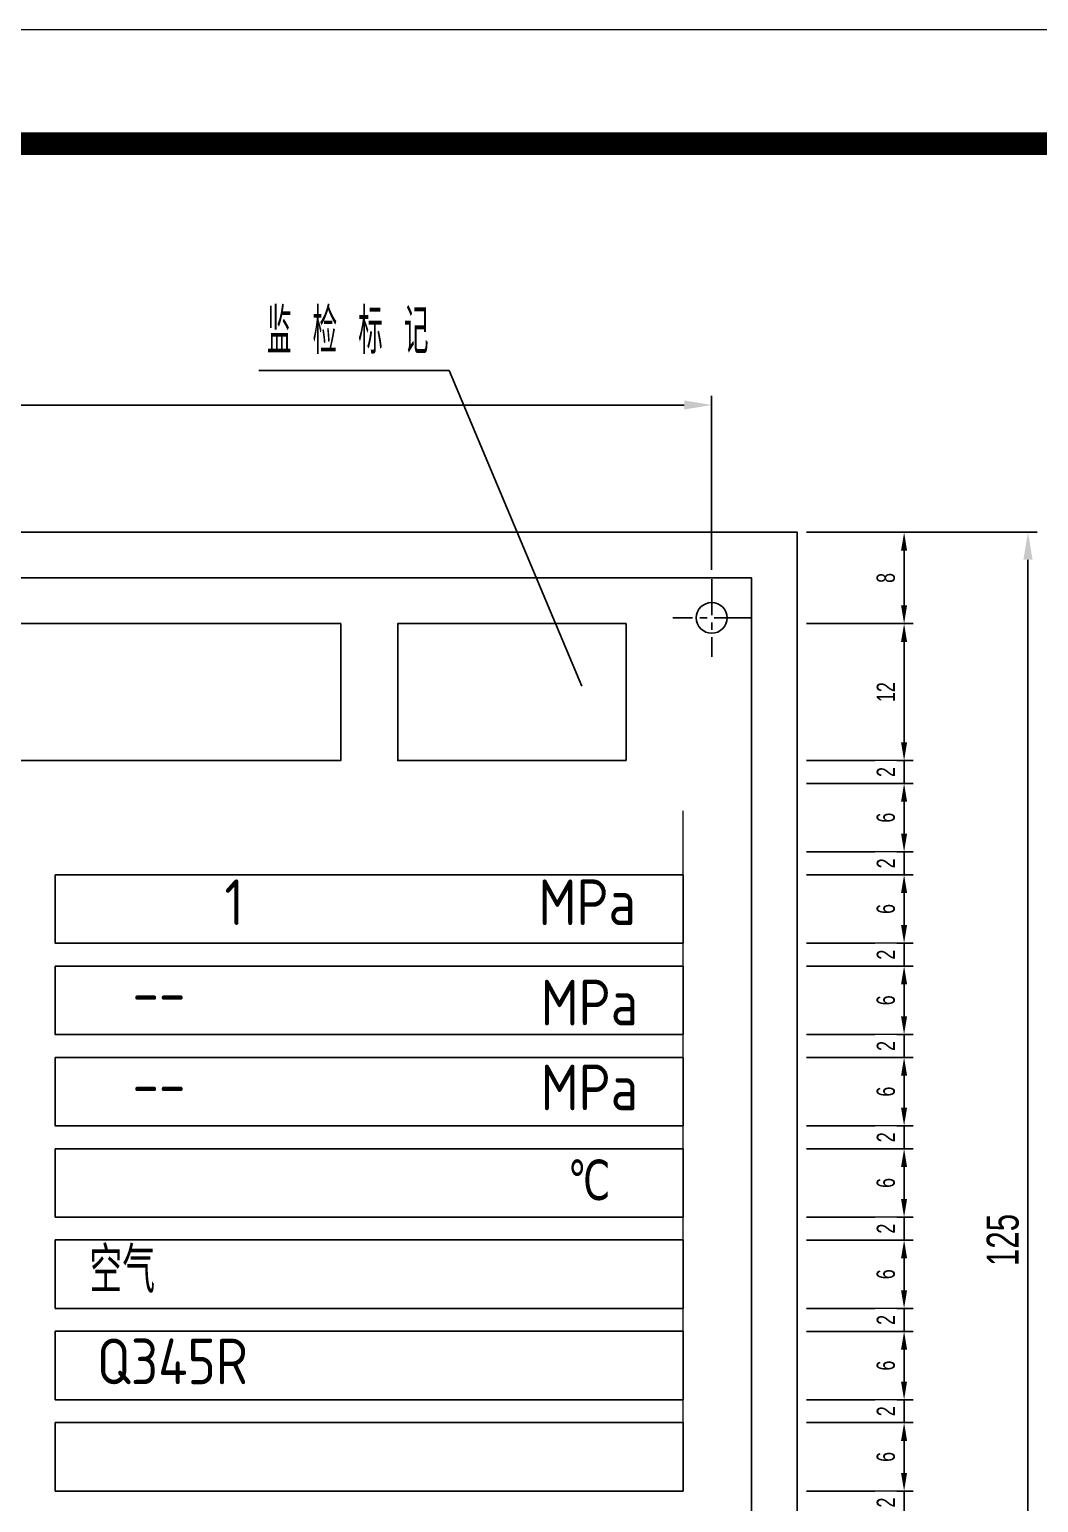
# Model space of a CAD drawing. Header units: millimetres. Extents: x 35105 to 454747, y -53554 to 1224.
# Drawn here: x 448700 to 449584, y -48904 to -47614 of the extents above; entities that cross this region are included whole.
import ezdxf

# ---------------------------------------------------------------- set-up
doc = ezdxf.new("R2010")
doc.units = ezdxf.units.MM
doc.linetypes.add('CENTER', pattern=[50.8, 31.75, -6.35, 6.35, -6.35])
doc.layers.get('0').update_dxf_attribs({"lineweight": 18})
doc.layers.get('Defpoints').update_dxf_attribs({"lineweight": 18})
for name, color, linetype in [('11', 1, 'CENTER'), ('12', 2, 'Continuous'), ('13', 3, 'Continuous'), ('BORDER', 7, 'Continuous')]:
    doc.layers.add(name, color=color, linetype=linetype)
doc.layers.add('标注', color=7, linetype='Continuous', lineweight=18)
doc.styles.add('HGCAD', font='HGCAD.SHX', dxfattribs={"width": 0.75, "bigfont": 'HGCADHZ.SHX'})
doc.styles.add('HZ', font='gbenor.shx', dxfattribs={"width": 0.9, "bigfont": 'gbcbig.shx'})
doc.styles.get("Standard").update_dxf_attribs({"font": 'gbenor.shx', "width": 0.7, "bigfont": 'gbcbig.shx'})
doc.dimstyles.new('HGCAD$0', dxfattribs={"dimtxt": 3.5, "dimasz": 3, "dimexe": 1, "dimexo": 1, "dimgap": 1, "dimtad": 1, "dimdec": 1, "dimdsep": 46, "dimtxsty": 'HGCAD', "dimcen": 0, "dimadec": 1, "dimazin": 0, "dimtfac": 1, "dimtmove": 0, "dimatfit": 1, "dimfxl": 1, "dimtfill": 1, "dimarcsym": 1})

# ---------------------------------------------------------------- blocks, each defined once
blk = doc.blocks.new('*D189')
at = {"layer": 'Defpoints', "color": 0, "ltscale": 8, "transparency": 16777216}
for p in [(449297.9, -47942.7), (447847.9, -48095.2), (449297.9, -48095.2)]:
    blk.add_point(p, dxfattribs=at)
at = {"layer": '标注', "color": 0, "lineweight": -2, "ltscale": 8, "transparency": 16777216}
for p, q in [((447847.9, -48087.2), (447847.9, -47934.7)), ((449297.9, -48087.2), (449297.9, -47934.7)), ((447871.9, -47942.7), (449273.9, -47942.7))]:
    blk.add_line(p, q, dxfattribs=at)
at = {"layer": '标注', "color": 0, "ltscale": 8, "transparency": 16777216}
for points in [[(447871.9, -47938.7), (447871.9, -47946.7), (447847.9, -47942.7)], [(449273.9, -47938.7), (449273.9, -47946.7), (449297.9, -47942.7)]]:
    blk.add_solid(points, dxfattribs=at)
at = {"layer": '标注', "color": 0, "ltscale": 8, "transparency": 16777216, "insert": (448586.3, -47920.7), "char_height": 28, "attachment_point": 5, "style": 'HGCAD', "bg_fill": 3, "box_fill_scale": 1.1, "bg_fill_color": 256, "bg_fill_true_color": 13158600, "bg_fill_transparency": 1907}
blk.add_mtext('145', dxfattribs=at)
blk = doc.blocks.new('*D190')
at = {"layer": 'Defpoints', "color": 0, "ltscale": 8, "transparency": 16777216}
for p in [(449372.9, -48054.2), (449575, -48054.2), (449372.9, -49304.2)]:
    blk.add_point(p, dxfattribs=at)
at = {"layer": '标注', "color": 0, "lineweight": -2, "ltscale": 8, "transparency": 16777216}
for p, q in [((449380.9, -48054.2), (449583, -48054.2)), ((449575, -49280.2), (449575, -48078.2)), ((449380.9, -49304.2), (449583, -49304.2))]:
    blk.add_line(p, q, dxfattribs=at)
at = {"layer": '标注', "color": 0, "ltscale": 8, "transparency": 16777216}
for points in [[(449571, -48078.2), (449579, -48078.2), (449575, -48054.2)], [(449571, -49280.2), (449579, -49280.2), (449575, -49304.2)]]:
    blk.add_solid(points, dxfattribs=at)
at = {"layer": '标注', "color": 0, "ltscale": 8, "transparency": 16777216, "insert": (449553, -48674.2), "char_height": 28, "attachment_point": 5, "rotation": 90, "style": 'HGCAD', "bg_fill": 3, "box_fill_scale": 1.1, "bg_fill_color": 256, "bg_fill_true_color": 13158600, "bg_fill_transparency": 1637}
blk.add_mtext('125', dxfattribs=at)
blk = doc.blocks.new('*D155')
at = {"layer": 'Defpoints', "color": 0, "ltscale": 8, "transparency": 16777216}
for p in [(449372.9, -48054.2), (449372.9, -48134.2), (449466.5, -48134.2)]:
    blk.add_point(p, dxfattribs=at)
at = {"layer": '标注', "color": 0, "lineweight": -2, "ltscale": 8, "transparency": 16777216}
for p, q in [((449380.9, -48054.2), (449474.5, -48054.2)), ((449466.5, -48070.2), (449466.5, -48118.2)), ((449380.9, -48134.2), (449474.5, -48134.2))]:
    blk.add_line(p, q, dxfattribs=at)
at = {"layer": '标注', "color": 0, "ltscale": 8, "transparency": 16777216}
for points in [[(449463.8, -48070.2), (449469.1, -48070.2), (449466.5, -48054.2)], [(449463.8, -48118.2), (449469.1, -48118.2), (449466.5, -48134.2)]]:
    blk.add_solid(points, dxfattribs=at)
at = {"layer": '标注', "color": 0, "ltscale": 8, "transparency": 16777216, "insert": (449450.5, -48094.2), "char_height": 16, "attachment_point": 5, "rotation": 90, "style": 'HGCAD', "bg_fill": 3, "box_fill_scale": 1.1, "bg_fill_color": 256, "bg_fill_true_color": 13158600, "bg_fill_transparency": 8147}
blk.add_mtext('8', dxfattribs=at)
blk = doc.blocks.new('*D156')
at = {"layer": 'Defpoints', "color": 0, "ltscale": 8, "transparency": 16777216}
for p in [(449372.9, -48134.2), (449372.9, -48254.2), (449466.5, -48254.2)]:
    blk.add_point(p, dxfattribs=at)
at = {"layer": '标注', "color": 0, "lineweight": -2, "ltscale": 8, "transparency": 16777216}
for p, q in [((449380.9, -48134.2), (449474.5, -48134.2)), ((449466.5, -48150.2), (449466.5, -48238.2)), ((449380.9, -48254.2), (449474.5, -48254.2))]:
    blk.add_line(p, q, dxfattribs=at)
at = {"layer": '标注', "color": 0, "ltscale": 8, "transparency": 16777216}
for points in [[(449463.8, -48150.2), (449469.1, -48150.2), (449466.5, -48134.2)], [(449463.8, -48238.2), (449469.1, -48238.2), (449466.5, -48254.2)]]:
    blk.add_solid(points, dxfattribs=at)
at = {"layer": '标注', "color": 0, "ltscale": 8, "transparency": 16777216, "insert": (449450.5, -48194.2), "char_height": 16, "attachment_point": 5, "rotation": 90, "style": 'HGCAD', "bg_fill": 3, "box_fill_scale": 1.1, "bg_fill_color": 256, "bg_fill_true_color": 13158600, "bg_fill_transparency": 1307}
blk.add_mtext('12', dxfattribs=at)
blk = doc.blocks.new('*D157')
at = {"layer": 'Defpoints', "color": 0, "ltscale": 8, "transparency": 16777216}
for p in [(449372.9, -48254.2), (449372.9, -48274.2)]:
    blk.add_point(p, dxfattribs=at)
at = {"layer": '标注', "color": 0, "lineweight": -2, "ltscale": 8, "transparency": 16777216}
for p, q in [((449466.5, -48238.2), (449466.5, -48222.2)), ((449380.9, -48254.2), (449474.5, -48254.2)), ((449466.5, -48254.2), (449466.5, -48274.2)), ((449380.9, -48274.2), (449474.5, -48274.2)), ((449466.5, -48290.2), (449466.5, -48306.2))]:
    blk.add_line(p, q, dxfattribs=at)
at = {"layer": '标注', "color": 0, "ltscale": 8, "transparency": 16777216}
for points in [[(449463.8, -48238.2), (449469.1, -48238.2), (449466.5, -48254.2)], [(449463.8, -48290.2), (449469.1, -48290.2), (449466.5, -48274.2)]]:
    blk.add_solid(points, dxfattribs=at)
at = {"layer": '标注', "color": 0, "ltscale": 8, "transparency": 16777216, "insert": (449450.5, -48264.2), "char_height": 16, "attachment_point": 5, "rotation": 90, "style": 'HGCAD', "bg_fill": 3, "box_fill_scale": 1.1, "bg_fill_color": 256, "bg_fill_true_color": 13158600, "bg_fill_transparency": 2937}
blk.add_mtext('2', dxfattribs=at)
at = {"layer": 'Defpoints', "color": 0, "ltscale": 8, "transparency": 16777216}
blk.add_point((449466.5, -48274.2), dxfattribs=at)
blk = doc.blocks.new('*D158')
at = {"layer": 'Defpoints', "color": 0, "ltscale": 8, "transparency": 16777216}
for p in [(449372.9, -48274.2), (449372.9, -48334.2), (449466.5, -48334.2)]:
    blk.add_point(p, dxfattribs=at)
at = {"layer": '标注', "color": 0, "lineweight": -2, "ltscale": 8, "transparency": 16777216}
for p, q in [((449380.9, -48274.2), (449474.5, -48274.2)), ((449466.5, -48290.2), (449466.5, -48318.2)), ((449380.9, -48334.2), (449474.5, -48334.2))]:
    blk.add_line(p, q, dxfattribs=at)
at = {"layer": '标注', "color": 0, "ltscale": 8, "transparency": 16777216}
for points in [[(449463.8, -48290.2), (449469.1, -48290.2), (449466.5, -48274.2)], [(449463.8, -48318.2), (449469.1, -48318.2), (449466.5, -48334.2)]]:
    blk.add_solid(points, dxfattribs=at)
at = {"layer": '标注', "color": 0, "ltscale": 8, "transparency": 16777216, "insert": (449450.5, -48304.2), "char_height": 16, "attachment_point": 5, "rotation": 90, "style": 'HGCAD', "bg_fill": 3, "box_fill_scale": 1.1, "bg_fill_color": 256, "bg_fill_true_color": 13158600, "bg_fill_transparency": 5687}
blk.add_mtext('6', dxfattribs=at)
blk = doc.blocks.new('*D159')
at = {"layer": 'Defpoints', "color": 0, "ltscale": 8, "transparency": 16777216}
for p in [(449372.9, -48334.2), (449372.9, -48354.2)]:
    blk.add_point(p, dxfattribs=at)
at = {"layer": '标注', "color": 0, "lineweight": -2, "ltscale": 8, "transparency": 16777216}
for p, q in [((449466.5, -48318.2), (449466.5, -48302.2)), ((449380.9, -48334.2), (449474.5, -48334.2)), ((449466.5, -48334.2), (449466.5, -48354.2)), ((449380.9, -48354.2), (449474.5, -48354.2)), ((449466.5, -48370.2), (449466.5, -48386.2))]:
    blk.add_line(p, q, dxfattribs=at)
at = {"layer": '标注', "color": 0, "ltscale": 8, "transparency": 16777216}
for points in [[(449463.8, -48318.2), (449469.1, -48318.2), (449466.5, -48334.2)], [(449463.8, -48370.2), (449469.1, -48370.2), (449466.5, -48354.2)]]:
    blk.add_solid(points, dxfattribs=at)
at = {"layer": '标注', "color": 0, "ltscale": 8, "transparency": 16777216, "insert": (449450.5, -48344.2), "char_height": 16, "attachment_point": 5, "rotation": 90, "style": 'HGCAD', "bg_fill": 3, "box_fill_scale": 1.1, "bg_fill_color": 256, "bg_fill_true_color": 13158600, "bg_fill_transparency": 2317}
blk.add_mtext('2', dxfattribs=at)
at = {"layer": 'Defpoints', "color": 0, "ltscale": 8, "transparency": 16777216}
blk.add_point((449466.5, -48354.2), dxfattribs=at)
blk = doc.blocks.new('*D160')
at = {"layer": 'Defpoints', "color": 0, "ltscale": 8, "transparency": 16777216}
for p in [(449372.9, -48354.2), (449372.9, -48414.2), (449466.5, -48414.2)]:
    blk.add_point(p, dxfattribs=at)
at = {"layer": '标注', "color": 0, "lineweight": -2, "ltscale": 8, "transparency": 16777216}
for p, q in [((449380.9, -48354.2), (449474.5, -48354.2)), ((449466.5, -48370.2), (449466.5, -48398.2)), ((449380.9, -48414.2), (449474.5, -48414.2))]:
    blk.add_line(p, q, dxfattribs=at)
at = {"layer": '标注', "color": 0, "ltscale": 8, "transparency": 16777216}
for points in [[(449463.8, -48370.2), (449469.1, -48370.2), (449466.5, -48354.2)], [(449463.8, -48398.2), (449469.1, -48398.2), (449466.5, -48414.2)]]:
    blk.add_solid(points, dxfattribs=at)
at = {"layer": '标注', "color": 0, "ltscale": 8, "transparency": 16777216, "insert": (449450.5, -48384.2), "char_height": 16, "attachment_point": 5, "rotation": 90, "style": 'HGCAD', "bg_fill": 3, "box_fill_scale": 1.1, "bg_fill_color": 256, "bg_fill_true_color": 13158600, "bg_fill_transparency": 5577}
blk.add_mtext('6', dxfattribs=at)
blk = doc.blocks.new('*D161')
at = {"layer": 'Defpoints', "color": 0, "ltscale": 8, "transparency": 16777216}
for p in [(449372.9, -48414.2), (449372.9, -48434.2)]:
    blk.add_point(p, dxfattribs=at)
at = {"layer": '标注', "color": 0, "lineweight": -2, "ltscale": 8, "transparency": 16777216}
for p, q in [((449466.5, -48398.2), (449466.5, -48382.2)), ((449380.9, -48414.2), (449474.5, -48414.2)), ((449466.5, -48414.2), (449466.5, -48434.2)), ((449380.9, -48434.2), (449474.5, -48434.2)), ((449466.5, -48450.2), (449466.5, -48466.2))]:
    blk.add_line(p, q, dxfattribs=at)
at = {"layer": '标注', "color": 0, "ltscale": 8, "transparency": 16777216}
for points in [[(449463.8, -48398.2), (449469.1, -48398.2), (449466.5, -48414.2)], [(449463.8, -48450.2), (449469.1, -48450.2), (449466.5, -48434.2)]]:
    blk.add_solid(points, dxfattribs=at)
at = {"layer": '标注', "color": 0, "ltscale": 8, "transparency": 16777216, "insert": (449450.5, -48424.2), "char_height": 16, "attachment_point": 5, "rotation": 90, "style": 'HGCAD', "bg_fill": 3, "box_fill_scale": 1.1, "bg_fill_color": 256, "bg_fill_true_color": 13158600, "bg_fill_transparency": 1762}
blk.add_mtext('2', dxfattribs=at)
at = {"layer": 'Defpoints', "color": 0, "ltscale": 8, "transparency": 16777216}
blk.add_point((449466.5, -48434.2), dxfattribs=at)
blk = doc.blocks.new('*D162')
at = {"layer": 'Defpoints', "color": 0, "ltscale": 8, "transparency": 16777216}
for p in [(449372.9, -48434.2), (449372.9, -48494.2), (449466.5, -48494.2)]:
    blk.add_point(p, dxfattribs=at)
at = {"layer": '标注', "color": 0, "lineweight": -2, "ltscale": 8, "transparency": 16777216}
for p, q in [((449380.9, -48434.2), (449474.5, -48434.2)), ((449466.5, -48450.2), (449466.5, -48478.2)), ((449380.9, -48494.2), (449474.5, -48494.2))]:
    blk.add_line(p, q, dxfattribs=at)
at = {"layer": '标注', "color": 0, "ltscale": 8, "transparency": 16777216}
for points in [[(449463.8, -48450.2), (449469.1, -48450.2), (449466.5, -48434.2)], [(449463.8, -48478.2), (449469.1, -48478.2), (449466.5, -48494.2)]]:
    blk.add_solid(points, dxfattribs=at)
at = {"layer": '标注', "color": 0, "ltscale": 8, "transparency": 16777216, "insert": (449450.5, -48464.2), "char_height": 16, "attachment_point": 5, "rotation": 90, "style": 'HGCAD', "bg_fill": 3, "box_fill_scale": 1.1, "bg_fill_color": 256, "bg_fill_true_color": 13158600, "bg_fill_transparency": 7537}
blk.add_mtext('6', dxfattribs=at)
blk = doc.blocks.new('*D163')
at = {"layer": 'Defpoints', "color": 0, "ltscale": 8, "transparency": 16777216}
for p in [(449372.9, -48494.2), (449372.9, -48514.2)]:
    blk.add_point(p, dxfattribs=at)
at = {"layer": '标注', "color": 0, "lineweight": -2, "ltscale": 8, "transparency": 16777216}
for p, q in [((449466.5, -48478.2), (449466.5, -48462.2)), ((449380.9, -48494.2), (449474.5, -48494.2)), ((449466.5, -48494.2), (449466.5, -48514.2)), ((449380.9, -48514.2), (449474.5, -48514.2)), ((449466.5, -48530.2), (449466.5, -48546.2))]:
    blk.add_line(p, q, dxfattribs=at)
at = {"layer": '标注', "color": 0, "ltscale": 8, "transparency": 16777216}
for points in [[(449463.8, -48478.2), (449469.1, -48478.2), (449466.5, -48494.2)], [(449463.8, -48530.2), (449469.1, -48530.2), (449466.5, -48514.2)]]:
    blk.add_solid(points, dxfattribs=at)
at = {"layer": '标注', "color": 0, "ltscale": 8, "transparency": 16777216, "insert": (449450.5, -48504.2), "char_height": 16, "attachment_point": 5, "rotation": 90, "style": 'HGCAD', "bg_fill": 3, "box_fill_scale": 1.1, "bg_fill_color": 256, "bg_fill_true_color": 13158600, "bg_fill_transparency": 642}
blk.add_mtext('2', dxfattribs=at)
at = {"layer": 'Defpoints', "color": 0, "ltscale": 8, "transparency": 16777216}
blk.add_point((449466.5, -48514.2), dxfattribs=at)
blk = doc.blocks.new('*D164')
at = {"layer": 'Defpoints', "color": 0, "ltscale": 8, "transparency": 16777216}
for p in [(449372.9, -48514.2), (449372.9, -48574.2), (449466.5, -48574.2)]:
    blk.add_point(p, dxfattribs=at)
at = {"layer": '标注', "color": 0, "lineweight": -2, "ltscale": 8, "transparency": 16777216}
for p, q in [((449380.9, -48514.2), (449474.5, -48514.2)), ((449466.5, -48530.2), (449466.5, -48558.2)), ((449380.9, -48574.2), (449474.5, -48574.2))]:
    blk.add_line(p, q, dxfattribs=at)
at = {"layer": '标注', "color": 0, "ltscale": 8, "transparency": 16777216}
for points in [[(449463.8, -48530.2), (449469.1, -48530.2), (449466.5, -48514.2)], [(449463.8, -48558.2), (449469.1, -48558.2), (449466.5, -48574.2)]]:
    blk.add_solid(points, dxfattribs=at)
at = {"layer": '标注', "color": 0, "ltscale": 8, "transparency": 16777216, "insert": (449450.5, -48544.2), "char_height": 16, "attachment_point": 5, "rotation": 90, "style": 'HGCAD', "bg_fill": 3, "box_fill_scale": 1.1, "bg_fill_color": 256, "bg_fill_true_color": 13158600, "bg_fill_transparency": 3657}
blk.add_mtext('6', dxfattribs=at)
blk = doc.blocks.new('*D165')
at = {"layer": 'Defpoints', "color": 0, "ltscale": 8, "transparency": 16777216}
for p in [(449372.9, -48574.2), (449372.9, -48594.2)]:
    blk.add_point(p, dxfattribs=at)
at = {"layer": '标注', "color": 0, "lineweight": -2, "ltscale": 8, "transparency": 16777216}
for p, q in [((449466.5, -48558.2), (449466.5, -48542.2)), ((449380.9, -48574.2), (449474.5, -48574.2)), ((449466.5, -48574.2), (449466.5, -48594.2)), ((449380.9, -48594.2), (449474.5, -48594.2)), ((449466.5, -48610.2), (449466.5, -48626.2))]:
    blk.add_line(p, q, dxfattribs=at)
at = {"layer": '标注', "color": 0, "ltscale": 8, "transparency": 16777216}
for points in [[(449463.8, -48558.2), (449469.1, -48558.2), (449466.5, -48574.2)], [(449463.8, -48610.2), (449469.1, -48610.2), (449466.5, -48594.2)]]:
    blk.add_solid(points, dxfattribs=at)
at = {"layer": '标注', "color": 0, "ltscale": 8, "transparency": 16777216, "insert": (449450.5, -48584.2), "char_height": 16, "attachment_point": 5, "rotation": 90, "style": 'HGCAD', "bg_fill": 3, "box_fill_scale": 1.1, "bg_fill_color": 256, "bg_fill_true_color": 13158600, "bg_fill_transparency": 7182}
blk.add_mtext('2', dxfattribs=at)
at = {"layer": 'Defpoints', "color": 0, "ltscale": 8, "transparency": 16777216}
blk.add_point((449466.5, -48594.2), dxfattribs=at)
blk = doc.blocks.new('*D166')
at = {"layer": 'Defpoints', "color": 0, "ltscale": 8, "transparency": 16777216}
for p in [(449372.9, -48594.2), (449372.9, -48654.2), (449466.5, -48654.2)]:
    blk.add_point(p, dxfattribs=at)
at = {"layer": '标注', "color": 0, "lineweight": -2, "ltscale": 8, "transparency": 16777216}
for p, q in [((449380.9, -48594.2), (449474.5, -48594.2)), ((449466.5, -48610.2), (449466.5, -48638.2)), ((449380.9, -48654.2), (449474.5, -48654.2))]:
    blk.add_line(p, q, dxfattribs=at)
at = {"layer": '标注', "color": 0, "ltscale": 8, "transparency": 16777216}
for points in [[(449463.8, -48610.2), (449469.1, -48610.2), (449466.5, -48594.2)], [(449463.8, -48638.2), (449469.1, -48638.2), (449466.5, -48654.2)]]:
    blk.add_solid(points, dxfattribs=at)
at = {"layer": '标注', "color": 0, "ltscale": 8, "transparency": 16777216, "insert": (449450.5, -48624.2), "char_height": 16, "attachment_point": 5, "rotation": 90, "style": 'HGCAD', "bg_fill": 3, "box_fill_scale": 1.1, "bg_fill_color": 256, "bg_fill_true_color": 13158600, "bg_fill_transparency": 6632}
blk.add_mtext('6', dxfattribs=at)
blk = doc.blocks.new('*D167')
at = {"layer": 'Defpoints', "color": 0, "ltscale": 8, "transparency": 16777216}
for p in [(449372.9, -48654.2), (449372.9, -48674.2)]:
    blk.add_point(p, dxfattribs=at)
at = {"layer": '标注', "color": 0, "lineweight": -2, "ltscale": 8, "transparency": 16777216}
for p, q in [((449466.5, -48638.2), (449466.5, -48622.2)), ((449380.9, -48654.2), (449474.5, -48654.2)), ((449466.5, -48654.2), (449466.5, -48674.2)), ((449380.9, -48674.2), (449474.5, -48674.2)), ((449466.5, -48690.2), (449466.5, -48706.2))]:
    blk.add_line(p, q, dxfattribs=at)
at = {"layer": '标注', "color": 0, "ltscale": 8, "transparency": 16777216}
for points in [[(449463.8, -48638.2), (449469.1, -48638.2), (449466.5, -48654.2)], [(449463.8, -48690.2), (449469.1, -48690.2), (449466.5, -48674.2)]]:
    blk.add_solid(points, dxfattribs=at)
at = {"layer": '标注', "color": 0, "ltscale": 8, "transparency": 16777216, "insert": (449450.5, -48664.2), "char_height": 16, "attachment_point": 5, "rotation": 90, "style": 'HGCAD', "bg_fill": 3, "box_fill_scale": 1.1, "bg_fill_color": 256, "bg_fill_true_color": 13158600, "bg_fill_transparency": 3767}
blk.add_mtext('2', dxfattribs=at)
at = {"layer": 'Defpoints', "color": 0, "ltscale": 8, "transparency": 16777216}
blk.add_point((449466.5, -48674.2), dxfattribs=at)
blk = doc.blocks.new('*D168')
at = {"layer": 'Defpoints', "color": 0, "ltscale": 8, "transparency": 16777216}
for p in [(449372.9, -48674.2), (449372.9, -48734.2), (449466.5, -48734.2)]:
    blk.add_point(p, dxfattribs=at)
at = {"layer": '标注', "color": 0, "lineweight": -2, "ltscale": 8, "transparency": 16777216}
for p, q in [((449380.9, -48674.2), (449474.5, -48674.2)), ((449466.5, -48690.2), (449466.5, -48718.2)), ((449380.9, -48734.2), (449474.5, -48734.2))]:
    blk.add_line(p, q, dxfattribs=at)
at = {"layer": '标注', "color": 0, "ltscale": 8, "transparency": 16777216}
for points in [[(449463.8, -48690.2), (449469.1, -48690.2), (449466.5, -48674.2)], [(449463.8, -48718.2), (449469.1, -48718.2), (449466.5, -48734.2)]]:
    blk.add_solid(points, dxfattribs=at)
at = {"layer": '标注', "color": 0, "ltscale": 8, "transparency": 16777216, "insert": (449450.5, -48704.2), "char_height": 16, "attachment_point": 5, "rotation": 90, "style": 'HGCAD', "bg_fill": 3, "box_fill_scale": 1.1, "bg_fill_color": 256, "bg_fill_true_color": 13158600, "bg_fill_transparency": 6622}
blk.add_mtext('6', dxfattribs=at)
blk = doc.blocks.new('*D169')
at = {"layer": 'Defpoints', "color": 0, "ltscale": 8, "transparency": 16777216}
for p in [(449372.9, -48734.2), (449372.9, -48754.2)]:
    blk.add_point(p, dxfattribs=at)
at = {"layer": '标注', "color": 0, "lineweight": -2, "ltscale": 8, "transparency": 16777216}
for p, q in [((449466.5, -48718.2), (449466.5, -48702.2)), ((449380.9, -48734.2), (449474.5, -48734.2)), ((449466.5, -48734.2), (449466.5, -48754.2)), ((449380.9, -48754.2), (449474.5, -48754.2)), ((449466.5, -48770.2), (449466.5, -48786.2))]:
    blk.add_line(p, q, dxfattribs=at)
at = {"layer": '标注', "color": 0, "ltscale": 8, "transparency": 16777216}
for points in [[(449463.8, -48718.2), (449469.1, -48718.2), (449466.5, -48734.2)], [(449463.8, -48770.2), (449469.1, -48770.2), (449466.5, -48754.2)]]:
    blk.add_solid(points, dxfattribs=at)
at = {"layer": '标注', "color": 0, "ltscale": 8, "transparency": 16777216, "insert": (449450.5, -48744.2), "char_height": 16, "attachment_point": 5, "rotation": 90, "style": 'HGCAD', "bg_fill": 3, "box_fill_scale": 1.1, "bg_fill_color": 256, "bg_fill_true_color": 13158600, "bg_fill_transparency": 7617}
blk.add_mtext('2', dxfattribs=at)
at = {"layer": 'Defpoints', "color": 0, "ltscale": 8, "transparency": 16777216}
blk.add_point((449466.5, -48754.2), dxfattribs=at)
blk = doc.blocks.new('*D170')
at = {"layer": 'Defpoints', "color": 0, "ltscale": 8, "transparency": 16777216}
for p in [(449372.9, -48754.2), (449372.9, -48814.2), (449466.5, -48814.2)]:
    blk.add_point(p, dxfattribs=at)
at = {"layer": '标注', "color": 0, "lineweight": -2, "ltscale": 8, "transparency": 16777216}
for p, q in [((449380.9, -48754.2), (449474.5, -48754.2)), ((449466.5, -48770.2), (449466.5, -48798.2)), ((449380.9, -48814.2), (449474.5, -48814.2))]:
    blk.add_line(p, q, dxfattribs=at)
at = {"layer": '标注', "color": 0, "ltscale": 8, "transparency": 16777216}
for points in [[(449463.8, -48770.2), (449469.1, -48770.2), (449466.5, -48754.2)], [(449463.8, -48798.2), (449469.1, -48798.2), (449466.5, -48814.2)]]:
    blk.add_solid(points, dxfattribs=at)
at = {"layer": '标注', "color": 0, "ltscale": 8, "transparency": 16777216, "insert": (449450.5, -48784.2), "char_height": 16, "attachment_point": 5, "rotation": 90, "style": 'HGCAD', "bg_fill": 3, "box_fill_scale": 1.1, "bg_fill_color": 256, "bg_fill_true_color": 13158600, "bg_fill_transparency": 5387}
blk.add_mtext('6', dxfattribs=at)
blk = doc.blocks.new('*D171')
at = {"layer": 'Defpoints', "color": 0, "ltscale": 8, "transparency": 16777216}
for p in [(449372.9, -48814.2), (449372.9, -48834.2)]:
    blk.add_point(p, dxfattribs=at)
at = {"layer": '标注', "color": 0, "lineweight": -2, "ltscale": 8, "transparency": 16777216}
for p, q in [((449466.5, -48798.2), (449466.5, -48782.2)), ((449380.9, -48814.2), (449474.5, -48814.2)), ((449466.5, -48814.2), (449466.5, -48834.2)), ((449380.9, -48834.2), (449474.5, -48834.2)), ((449466.5, -48850.2), (449466.5, -48866.2))]:
    blk.add_line(p, q, dxfattribs=at)
at = {"layer": '标注', "color": 0, "ltscale": 8, "transparency": 16777216}
for points in [[(449463.8, -48798.2), (449469.1, -48798.2), (449466.5, -48814.2)], [(449463.8, -48850.2), (449469.1, -48850.2), (449466.5, -48834.2)]]:
    blk.add_solid(points, dxfattribs=at)
at = {"layer": '标注', "color": 0, "ltscale": 8, "transparency": 16777216, "insert": (449450.5, -48824.2), "char_height": 16, "attachment_point": 5, "rotation": 90, "style": 'HGCAD', "bg_fill": 3, "box_fill_scale": 1.1, "bg_fill_color": 256, "bg_fill_true_color": 13158600, "bg_fill_transparency": 1862}
blk.add_mtext('2', dxfattribs=at)
at = {"layer": 'Defpoints', "color": 0, "ltscale": 8, "transparency": 16777216}
blk.add_point((449466.5, -48834.2), dxfattribs=at)
blk = doc.blocks.new('*D172')
at = {"layer": 'Defpoints', "color": 0, "ltscale": 8, "transparency": 16777216}
for p in [(449372.9, -48834.2), (449372.9, -48894.2), (449466.5, -48894.2)]:
    blk.add_point(p, dxfattribs=at)
at = {"layer": '标注', "color": 0, "lineweight": -2, "ltscale": 8, "transparency": 16777216}
for p, q in [((449380.9, -48834.2), (449474.5, -48834.2)), ((449466.5, -48850.2), (449466.5, -48878.2)), ((449380.9, -48894.2), (449474.5, -48894.2))]:
    blk.add_line(p, q, dxfattribs=at)
at = {"layer": '标注', "color": 0, "ltscale": 8, "transparency": 16777216}
for points in [[(449463.8, -48850.2), (449469.1, -48850.2), (449466.5, -48834.2)], [(449463.8, -48878.2), (449469.1, -48878.2), (449466.5, -48894.2)]]:
    blk.add_solid(points, dxfattribs=at)
at = {"layer": '标注', "color": 0, "ltscale": 8, "transparency": 16777216, "insert": (449450.5, -48864.2), "char_height": 16, "attachment_point": 5, "rotation": 90, "style": 'HGCAD', "bg_fill": 3, "box_fill_scale": 1.1, "bg_fill_color": 256, "bg_fill_true_color": 13158600, "bg_fill_transparency": 4452}
blk.add_mtext('6', dxfattribs=at)
blk = doc.blocks.new('*D177')
at = {"layer": 'Defpoints', "color": 0, "ltscale": 8, "transparency": 16777216}
for p in [(449372.9, -48894.2), (449372.9, -48914.2)]:
    blk.add_point(p, dxfattribs=at)
at = {"layer": '标注', "color": 0, "lineweight": -2, "ltscale": 8, "transparency": 16777216}
for p, q in [((449466.5, -48878.2), (449466.5, -48862.2)), ((449380.9, -48894.2), (449474.5, -48894.2)), ((449466.5, -48894.2), (449466.5, -48914.2)), ((449380.9, -48914.2), (449474.5, -48914.2)), ((449466.5, -48930.2), (449466.5, -48946.2))]:
    blk.add_line(p, q, dxfattribs=at)
at = {"layer": '标注', "color": 0, "ltscale": 8, "transparency": 16777216}
for points in [[(449463.8, -48878.2), (449469.1, -48878.2), (449466.5, -48894.2)], [(449463.8, -48930.2), (449469.1, -48930.2), (449466.5, -48914.2)]]:
    blk.add_solid(points, dxfattribs=at)
at = {"layer": '标注', "color": 0, "ltscale": 8, "transparency": 16777216, "insert": (449450.5, -48904.2), "char_height": 16, "attachment_point": 5, "rotation": 90, "style": 'HGCAD', "bg_fill": 3, "box_fill_scale": 1.1, "bg_fill_color": 256, "bg_fill_true_color": 13158600, "bg_fill_transparency": 5252}
blk.add_mtext('2', dxfattribs=at)
at = {"layer": 'Defpoints', "color": 0, "ltscale": 8, "transparency": 16777216}
blk.add_point((449466.5, -48914.2), dxfattribs=at)

msp = doc.modelspace()

# ---------------------------------------------------------------- linework, layer by layer
at = {"layer": '11'}
msp.add_line((449331.95803, -48129.18035), (449263.92286, -48129.18035), dxfattribs=at)
at = {"layer": '12'}
for points in [[(447772.94045, -48054.18035), (449372.94045, -48054.18035), (449372.94045, -49304.18035), (447772.94045, -49304.18035)], [(447812.94045, -48094.18035), (449332.94045, -48094.18035), (449332.94045, -49264.18035), (447812.94045, -49264.18035)]]:
    msp.add_lwpolyline(points, close=True, dxfattribs=at)
for points in [[(448092.94045, -48134.18035), (448092.94045, -48254.18035), (448972.94045, -48254.18035), (448972.94045, -48134.18035), (448092.94045, -48134.18035)], [(449222.94045, -48254.18035), (449222.94045, -48134.18035), (449022.94045, -48134.18035), (449022.94045, -48254.18035), (449222.94045, -48254.18035)], [(448722.94045, -48354.18035), (449272.94045, -48354.18035), (449272.94045, -48414.18035), (448722.94045, -48414.18035), (448722.94045, -48354.18035)], [(448722.94045, -48434.18035), (449272.94045, -48434.18035), (449272.94045, -48494.18035), (448722.94045, -48494.18035), (448722.94045, -48434.18035)], [(448722.94045, -48514.18035), (449272.94045, -48514.18035), (449272.94045, -48574.18035), (448722.94045, -48574.18035), (448722.94045, -48514.18035)], [(448722.94045, -48594.18035), (449272.94045, -48594.18035), (449272.94045, -48654.18035), (448722.94045, -48654.18035), (448722.94045, -48594.18035)], [(448722.94045, -48674.18035), (449272.94045, -48674.18035), (449272.94045, -48734.18035), (448722.94045, -48734.18035), (448722.94045, -48674.18035)], [(448722.94045, -48754.18035), (449272.94045, -48754.18035), (449272.94045, -48814.18035), (448722.94045, -48814.18035), (448722.94045, -48754.18035)], [(448722.94045, -48834.18035), (449272.94045, -48834.18035), (449272.94045, -48894.18035), (448722.94045, -48894.18035), (448722.94045, -48834.18035)]]:
    msp.add_lwpolyline(points, dxfattribs=at)
msp.add_circle((449297.94045, -48129.18035), 13.5, dxfattribs=at)
at = {"layer": 'BORDER', "color": 4, "linetype": 'Continuous', "lineweight": -3, "ltscale": 5, "const_width": 20}
msp.add_lwpolyline([(446847.38635, -47713.70516), (450447.38635, -47713.70516), (450447.38635, -53453.70516), (446847.38635, -53453.70516)], close=True, dxfattribs=at)
at = {"layer": '标注', "ltscale": 8}
msp.add_line((449272.94045, -48834.18035), (449272.94045, -48298.28948), dxfattribs=at)

# ---------------------------------------------------------------- texts
at = {"layer": '13', "style": 'HZ'}
for s, p in [('1', (448871.19821, -48398.312)), ('MPa', (449146.19821, -48398.312)), ('MPa', (449148.12607, -48486.15781)), ('--', (448790.52846, -48477.68517)), ('MPa', (449148.12607, -48560.53372)), ('--', (448790.52846, -48557.68517)), ('空气', (448752.76005, -48720.53372)), ('Q345R', (448759.34166, -48800.53372))]:
    msp.add_text(s, height=40, dxfattribs=at).set_placement(p)
at = {"layer": '13', "width": 0.75}
msp.add_text('℃', height=35, dxfattribs=at).set_placement((449171.89259, -48638.94074))

# ---------------------------------------------------------------- next in the draw order: dimensions: what is measured, and where the dimension line sits
at = {"layer": '标注', "color": 1, "ltscale": 8}
dim = msp.add_linear_dim(base=(449297.94045, -47942.66841), p1=(447847.94045, -48095.16277), p2=(449297.94045, -48095.16277), text='145', dimstyle='HGCAD$0', override={"dimscale": 8}, dxfattribs=at)
dim.commit()
dim.dimension.update_dxf_attribs({"geometry": '*D189', "text_midpoint": (448586.29282, -47942.66841), "dimtype": 160})
dim = msp.add_linear_dim(base=(449575.00634, -48054.18035), p1=(449372.94045, -49304.18035), p2=(449372.94045, -48054.18035), angle=90, text='125', dimstyle='HGCAD$0', override={"dimscale": 8}, dxfattribs=at)
dim.commit()
dim.dimension.update_dxf_attribs({"geometry": '*D190', "text_midpoint": (449575.00634, -48674.21971), "dimtype": 160})

# ---------------------------------------------------------------- next in the draw order: linework, layer by layer
at = {"layer": '11'}
msp.add_line((449297.94045, -48095.16277), (449297.94045, -48163.19793), dxfattribs=at)
at = {"layer": '13'}
for p in [(448901.23685, -47912.38074), (449184.1912, -48189.14036)]:
    msp.add_line(p, (449067.9555, -47912.38074), dxfattribs=at)

# ---------------------------------------------------------------- next in the draw order: texts
at = {"layer": '13', "width": 0.75}
for s, p in [('监', (448908.30073, -47897.95421)), ('检', (448948.30073, -47897.95421)), ('标', (448988.30073, -47897.95421)), ('记', (449028.30073, -47897.95421))]:
    msp.add_text(s, height=40, dxfattribs=at).set_placement(p)

# ---------------------------------------------------------------- next in the draw order: dimensions: what is measured, and where the dimension line sits
at = {"layer": '标注', "color": 1, "ltscale": 8}
dim = msp.add_linear_dim(base=(449466.46744, -48134.18035), p1=(449372.94045, -48054.18035), p2=(449372.94045, -48134.18035), angle=90, text='8', dimstyle='HGCAD$0', override={"dimscale": 8, "dimtxt": 2, "dimasz": 2}, dxfattribs=at)
dim.commit()
dim.dimension.update_dxf_attribs({"geometry": '*D155', "text_midpoint": (449450.46744, -48094.18035)})

# ---------------------------------------------------------------- next in the draw order: dimensions: what is measured, and where the dimension line sits
dim = msp.add_linear_dim(base=(449466.46744, -48254.18035), p1=(449372.94045, -48134.18035), p2=(449372.94045, -48254.18035), angle=90, text='12', dimstyle='HGCAD$0', override={"dimscale": 8, "dimtxt": 2, "dimasz": 2}, dxfattribs=at)
dim.commit()
dim.dimension.update_dxf_attribs({"geometry": '*D156', "text_midpoint": (449450.46744, -48194.18035)})

# ---------------------------------------------------------------- next in the draw order: dimensions: what is measured, and where the dimension line sits
dim = msp.add_linear_dim(base=(449466.46744, -48274.18035), p1=(449372.94045, -48254.18035), p2=(449372.94045, -48274.18035), angle=90, text='2', dimstyle='HGCAD$0', override={"dimscale": 8, "dimtxt": 2, "dimasz": 2}, dxfattribs=at)
dim.commit()
dim.dimension.update_dxf_attribs({"geometry": '*D157', "text_midpoint": (449466.46744, -48264.18035), "dimtype": 160})

# ---------------------------------------------------------------- next in the draw order: dimensions: what is measured, and where the dimension line sits
dim = msp.add_linear_dim(base=(449466.46744, -48334.18035), p1=(449372.94045, -48274.18035), p2=(449372.94045, -48334.18035), angle=90, text='6', dimstyle='HGCAD$0', override={"dimscale": 8, "dimtxt": 2, "dimasz": 2}, dxfattribs=at)
dim.commit()
dim.dimension.update_dxf_attribs({"geometry": '*D158', "text_midpoint": (449450.46744, -48304.18035)})

# ---------------------------------------------------------------- next in the draw order: dimensions: what is measured, and where the dimension line sits
dim = msp.add_linear_dim(base=(449466.46744, -48354.18035), p1=(449372.94045, -48334.18035), p2=(449372.94045, -48354.18035), angle=90, text='2', dimstyle='HGCAD$0', override={"dimscale": 8, "dimtxt": 2, "dimasz": 2}, dxfattribs=at)
dim.commit()
dim.dimension.update_dxf_attribs({"geometry": '*D159', "text_midpoint": (449466.46744, -48344.18035), "dimtype": 160})

# ---------------------------------------------------------------- next in the draw order: dimensions: what is measured, and where the dimension line sits
dim = msp.add_linear_dim(base=(449466.46744, -48414.18035), p1=(449372.94045, -48354.18035), p2=(449372.94045, -48414.18035), angle=90, text='6', dimstyle='HGCAD$0', override={"dimscale": 8, "dimtxt": 2, "dimasz": 2}, dxfattribs=at)
dim.commit()
dim.dimension.update_dxf_attribs({"geometry": '*D160', "text_midpoint": (449450.46744, -48384.18035)})

# ---------------------------------------------------------------- next in the draw order: dimensions: what is measured, and where the dimension line sits
dim = msp.add_linear_dim(base=(449466.46744, -48434.18035), p1=(449372.94045, -48414.18035), p2=(449372.94045, -48434.18035), angle=90, text='2', dimstyle='HGCAD$0', override={"dimscale": 8, "dimtxt": 2, "dimasz": 2}, dxfattribs=at)
dim.commit()
dim.dimension.update_dxf_attribs({"geometry": '*D161', "text_midpoint": (449466.46744, -48424.18035), "dimtype": 160})

# ---------------------------------------------------------------- next in the draw order: dimensions: what is measured, and where the dimension line sits
dim = msp.add_linear_dim(base=(449466.46744, -48494.18035), p1=(449372.94045, -48434.18035), p2=(449372.94045, -48494.18035), angle=90, text='6', dimstyle='HGCAD$0', override={"dimscale": 8, "dimtxt": 2, "dimasz": 2}, dxfattribs=at)
dim.commit()
dim.dimension.update_dxf_attribs({"geometry": '*D162', "text_midpoint": (449450.46744, -48464.18035)})

# ---------------------------------------------------------------- next in the draw order: dimensions: what is measured, and where the dimension line sits
dim = msp.add_linear_dim(base=(449466.46744, -48514.18035), p1=(449372.94045, -48494.18035), p2=(449372.94045, -48514.18035), angle=90, text='2', dimstyle='HGCAD$0', override={"dimscale": 8, "dimtxt": 2, "dimasz": 2}, dxfattribs=at)
dim.commit()
dim.dimension.update_dxf_attribs({"geometry": '*D163', "text_midpoint": (449466.46744, -48504.18035), "dimtype": 160})

# ---------------------------------------------------------------- next in the draw order: dimensions: what is measured, and where the dimension line sits
dim = msp.add_linear_dim(base=(449466.46744, -48574.18035), p1=(449372.94045, -48514.18035), p2=(449372.94045, -48574.18035), angle=90, text='6', dimstyle='HGCAD$0', override={"dimscale": 8, "dimtxt": 2, "dimasz": 2}, dxfattribs=at)
dim.commit()
dim.dimension.update_dxf_attribs({"geometry": '*D164', "text_midpoint": (449450.46744, -48544.18035)})

# ---------------------------------------------------------------- next in the draw order: dimensions: what is measured, and where the dimension line sits
dim = msp.add_linear_dim(base=(449466.46744, -48594.18035), p1=(449372.94045, -48574.18035), p2=(449372.94045, -48594.18035), angle=90, text='2', dimstyle='HGCAD$0', override={"dimscale": 8, "dimtxt": 2, "dimasz": 2}, dxfattribs=at)
dim.commit()
dim.dimension.update_dxf_attribs({"geometry": '*D165', "text_midpoint": (449466.46744, -48584.18035), "dimtype": 160})

# ---------------------------------------------------------------- next in the draw order: dimensions: what is measured, and where the dimension line sits
dim = msp.add_linear_dim(base=(449466.46744, -48654.18035), p1=(449372.94045, -48594.18035), p2=(449372.94045, -48654.18035), angle=90, text='6', dimstyle='HGCAD$0', override={"dimscale": 8, "dimtxt": 2, "dimasz": 2}, dxfattribs=at)
dim.commit()
dim.dimension.update_dxf_attribs({"geometry": '*D166', "text_midpoint": (449450.46744, -48624.18035)})

# ---------------------------------------------------------------- next in the draw order: dimensions: what is measured, and where the dimension line sits
dim = msp.add_linear_dim(base=(449466.46744, -48674.18035), p1=(449372.94045, -48654.18035), p2=(449372.94045, -48674.18035), angle=90, text='2', dimstyle='HGCAD$0', override={"dimscale": 8, "dimtxt": 2, "dimasz": 2}, dxfattribs=at)
dim.commit()
dim.dimension.update_dxf_attribs({"geometry": '*D167', "text_midpoint": (449466.46744, -48664.18035), "dimtype": 160})

# ---------------------------------------------------------------- next in the draw order: dimensions: what is measured, and where the dimension line sits
dim = msp.add_linear_dim(base=(449466.46744, -48734.18035), p1=(449372.94045, -48674.18035), p2=(449372.94045, -48734.18035), angle=90, text='6', dimstyle='HGCAD$0', override={"dimscale": 8, "dimtxt": 2, "dimasz": 2}, dxfattribs=at)
dim.commit()
dim.dimension.update_dxf_attribs({"geometry": '*D168', "text_midpoint": (449450.46744, -48704.18035)})

# ---------------------------------------------------------------- next in the draw order: dimensions: what is measured, and where the dimension line sits
dim = msp.add_linear_dim(base=(449466.46744, -48754.18035), p1=(449372.94045, -48734.18035), p2=(449372.94045, -48754.18035), angle=90, text='2', dimstyle='HGCAD$0', override={"dimscale": 8, "dimtxt": 2, "dimasz": 2}, dxfattribs=at)
dim.commit()
dim.dimension.update_dxf_attribs({"geometry": '*D169', "text_midpoint": (449466.46744, -48744.18035), "dimtype": 160})

# ---------------------------------------------------------------- next in the draw order: dimensions: what is measured, and where the dimension line sits
dim = msp.add_linear_dim(base=(449466.46744, -48814.18035), p1=(449372.94045, -48754.18035), p2=(449372.94045, -48814.18035), angle=90, text='6', dimstyle='HGCAD$0', override={"dimscale": 8, "dimtxt": 2, "dimasz": 2}, dxfattribs=at)
dim.commit()
dim.dimension.update_dxf_attribs({"geometry": '*D170', "text_midpoint": (449450.46744, -48784.18035)})

# ---------------------------------------------------------------- next in the draw order: dimensions: what is measured, and where the dimension line sits
dim = msp.add_linear_dim(base=(449466.46744, -48834.18035), p1=(449372.94045, -48814.18035), p2=(449372.94045, -48834.18035), angle=90, text='2', dimstyle='HGCAD$0', override={"dimscale": 8, "dimtxt": 2, "dimasz": 2}, dxfattribs=at)
dim.commit()
dim.dimension.update_dxf_attribs({"geometry": '*D171', "text_midpoint": (449466.46744, -48824.18035), "dimtype": 160})

# ---------------------------------------------------------------- next in the draw order: dimensions: what is measured, and where the dimension line sits
dim = msp.add_linear_dim(base=(449466.46744, -48894.18035), p1=(449372.94045, -48834.18035), p2=(449372.94045, -48894.18035), angle=90, text='6', dimstyle='HGCAD$0', override={"dimscale": 8, "dimtxt": 2, "dimasz": 2}, dxfattribs=at)
dim.commit()
dim.dimension.update_dxf_attribs({"geometry": '*D172', "text_midpoint": (449450.46744, -48864.18035)})

# ---------------------------------------------------------------- next in the draw order: dimensions: what is measured, and where the dimension line sits
dim = msp.add_linear_dim(base=(449466.46744, -48914.18035), p1=(449372.94045, -48894.18035), p2=(449372.94045, -48914.18035), angle=90, text='2', dimstyle='HGCAD$0', override={"dimscale": 8, "dimtxt": 2, "dimasz": 2}, dxfattribs=at)
dim.commit()
dim.dimension.update_dxf_attribs({"geometry": '*D177', "text_midpoint": (449466.46744, -48904.18035), "dimtype": 160})

# ---------------------------------------------------------------- next in the draw order: linework, layer by layer
msp.add_lwpolyline([(446346.71864, -47613.70516), (450546.71864, -47613.70516), (450546.71864, -53553.70516), (446346.71864, -53553.70516)], close=True)

doc.saveas('drawing.dxf')
